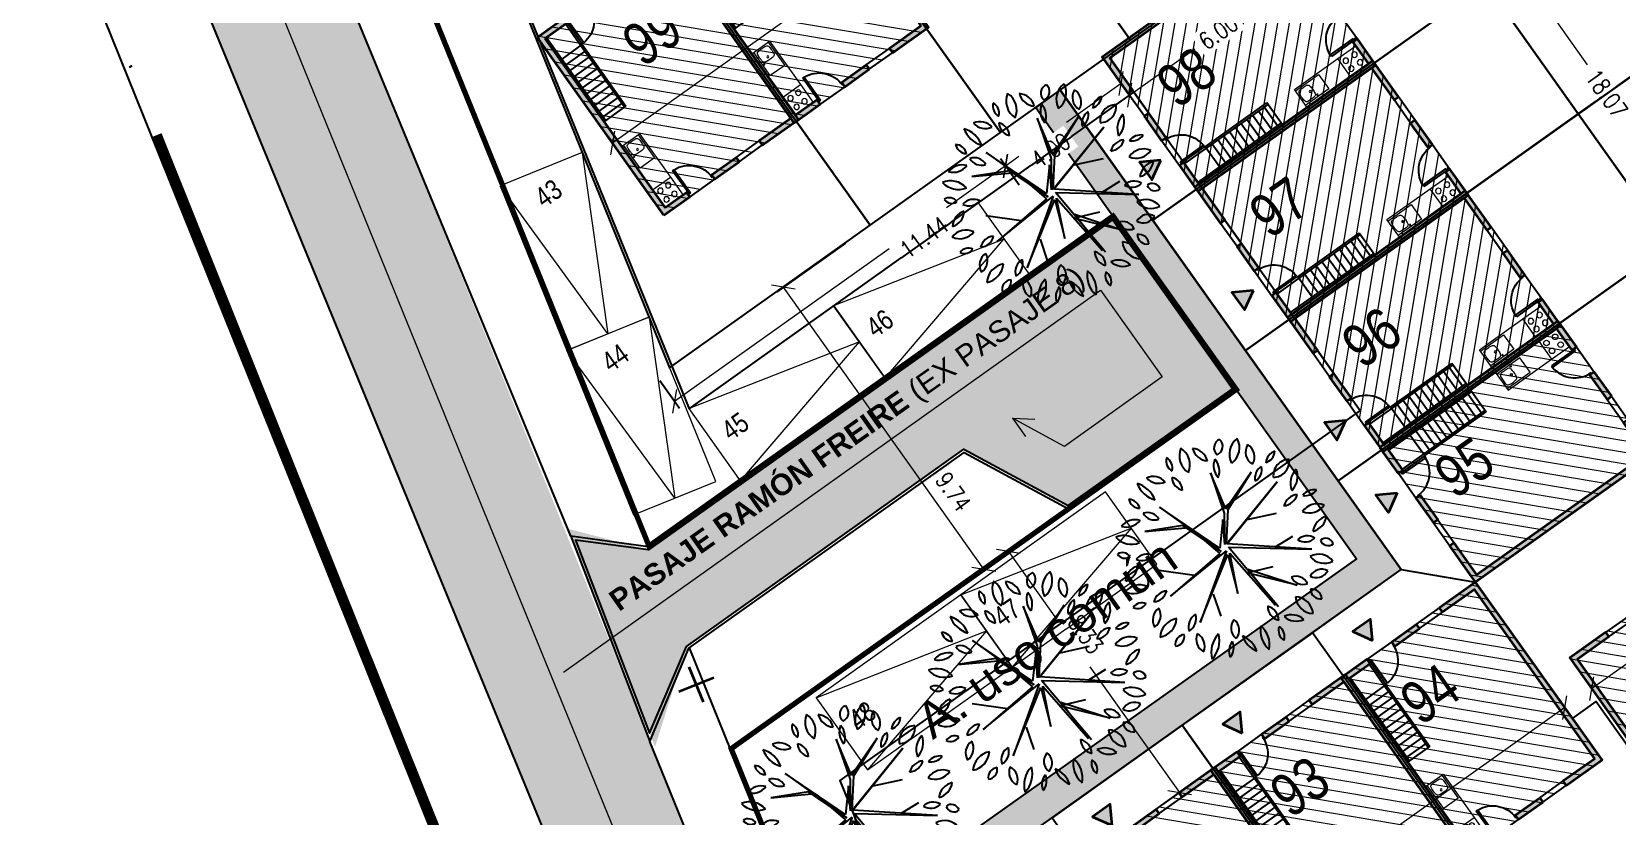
# Model space of a CAD drawing. Header units: metres. Extents: x 12 to 777, y -493 to 333.
# Drawn here: x 416.48 to 461.14, y -330.32 to -308.22 of the extents above; entities that cross this region are included whole.
import ezdxf
from ezdxf.enums import TextEntityAlignment as Align

# ---------------------------------------------------------------- set-up
doc = ezdxf.new("R2010")
doc.units = ezdxf.units.M
doc.header["$LTSCALE"] = 5
doc.header["$MEASUREMENT"] = 0
doc.linetypes.add('HIDDEN', pattern=[0.375, 0.25, -0.125])
doc.linetypes.add('PHANTOM2', pattern=[1.25, 0.625, -0.125, 0.125, -0.125, 0.125, -0.125])
doc.layers.get('0').update_dxf_attribs({"color": 30})
for name, color, linetype, lineweight in [('A-ANNO-DIMS', 3, 'Continuous', 18), ('A-ANNO-TEXT', 3, 'Continuous', 18), ('A-DOOR-FULL', 4, 'Continuous', 25), ('A-ELEV-MBE1', 7, 'Continuous', 35), ('A-ELEV-OVHD', 3, 'HIDDEN', 18), ('A-FLOR-PATT', 8, 'Continuous', 18), ('A-FLOR-STRS', 4, 'Continuous', 25), ('A-FLOR-WDWK', 4, 'Continuous', 25), ('A-FURN', 8, 'Continuous', 18), ('A-WALL-FULL', 7, 'Continuous', 35), ('A-WALL-PATT', 8, 'Continuous', 18), ('G-ANNO-SYMB', 3, 'Continuous', 18), ('G-PLAN-OTLN', 7, 'Continuous', 35), ('U-ANNO-PATT', 8, 'Continuous', 18), ('U-BLDG-TYPE', 7, 'Continuous', 35), ('U-CURB', 4, 'Continuous', 25), ('U-PARK-MNR', 255, 'Continuous', 13), ('U-PROP-NEW', 1, 'PHANTOM2', 50)]:
    doc.layers.add(name, color=color, linetype=linetype, lineweight=lineweight)
for name, color, linetype in [('U-BLDG', 7, 'Continuous'), ('U-PROP', 1, 'Continuous'), ('U-SDWK', 4, 'Continuous'), ('U-STRT', 4, 'Continuous'), ('U-VEGE', 70, 'Continuous')]:
    doc.layers.add(name, color=color, linetype=linetype)
doc.styles.add('E-ARIAL', font='arial.ttf')
doc.styles.add('E-ROMANS', font='romans.shx', dxfattribs={"width": 0.8})
doc.dimstyles.new('E-0200_TICK_24', dxfattribs={"dimscale": 0.001, "dimtxt": 480, "dimasz": 480, "dimexe": 240, "dimexo": 120, "dimgap": 240, "dimtad": 0, "dimzin": 0, "dimdsep": 46, "dimtxsty": 'E-ROMANS', "dimblk": 'OBLIQUE', "dimcen": 240, "dimclrd": 256, "dimclre": 256, "dimclrt": 256, "dimadec": 0, "dimazin": 0, "dimtfac": 1, "dimtmove": 1, "dimatfit": 3, "dimldrblk": 'OPEN90', "dimfxl": 1, "dimtfill": 1, "dimtolj": 1, "dimtzin": 0, "dimlwd": -1, "dimarcsym": 0})
pattern_1 = [(72.91278, (-378.0921, 531.776), (-0.29663709, 0.38959949), [0, -0.38608, 0, -0.4318, 0, -0.41275]), (42.91278, (-378.0921, 531.776), (-0.0490128, 0.84469353), [0, -0.20828, 0, -0.34798, 0, -0.13335]), (2.91278, (-378.34673, 531.595), (0.64382484, 0.45952211), [0, -0.127, 0, -0.4572, 0, -0.5969]), (352.91278, (-378.3467, 531.595), (0.4931181, 0.6241398), [0, -0.0635, 0, -0.29972, 0, -0.3429])]

# ---------------------------------------------------------------- blocks, each defined once
blk = doc.blocks.new('_Oblique')
at = {"color": 0, "linetype": 'ByBlock', "lineweight": -2}
blk.add_line((-0.5, -0.5), (0.5, 0.5), dxfattribs=at)
blk = doc.blocks.new('*D253')
at = {"layer": 'A-ANNO-DIMS', "lineweight": -2, "ltscale": 5, "transparency": 16777216}
for p, q in [((455.003, -303.078), (455.847, -302.478)), ((465.476, -317.808), (466.32, -317.208))]:
    blk.add_line(p, q, dxfattribs=at)
at = {"layer": 'A-ANNO-DIMS', "ltscale": 5, "transparency": 16777216}
for p, q in [((455.651, -302.617), (460.298, -309.152)), ((466.125, -317.347), (461.434, -310.75))]:
    blk.add_line(p, q, dxfattribs=at)
at = {"layer": 'A-ANNO-DIMS', "ltscale": 5, "transparency": 16777216, "xscale": 0.48, "yscale": 0.48, "zscale": 0.48}
for p, rotation in [((455.651, -302.617), 125.4127811874746), ((466.125, -317.347), 305.4127811874746)]:
    blk.add_blockref('_Oblique', p, dxfattribs=dict(at, rotation=rotation))
at = {"layer": 'A-ANNO-DIMS', "ltscale": 5, "transparency": 16777216, "insert": (460.843, -309.968), "char_height": 0.48, "attachment_point": 5, "rotation": 305.4128, "style": 'E-ROMANS', "bg_fill": 3, "box_fill_scale": 1.25, "bg_fill_color": 256, "bg_fill_true_color": 13158600, "bg_fill_transparency": 0}
blk.add_mtext('\\A1;18.07', dxfattribs=at)
blk = doc.blocks.new('_Open90')
at = {"color": 0, "linetype": 'ByBlock', "lineweight": -2}
for p, q in [((0, 0), (-1, 0)), ((-0.5, 0.5), (0, 0)), ((0, 0), (-0.5, -0.5))]:
    blk.add_line(p, q, dxfattribs=at)
blk = doc.blocks.new('*D113')
at = {"layer": 'A-ANNO-DIMS', "transparency": 16777216}
for p, q in [((443.906, -312.003), (442.243, -313.185)), ((434.585, -318.634), (440.631, -314.333))]:
    blk.add_line(p, q, dxfattribs=at)
at = {"layer": 'A-ANNO-DIMS', "lineweight": -2, "transparency": 16777216}
for p, q in [((444.295, -312.55), (443.767, -311.807)), ((434.167, -318.047), (434.724, -318.83))]:
    blk.add_line(p, q, dxfattribs=at)
at = {"layer": 'A-ANNO-DIMS', "transparency": 16777216, "xscale": 0.48, "yscale": 0.48, "zscale": 0.48}
for p, rotation in [((443.906, -312.003), 35.42962249693299), ((434.585, -318.634), 215.429622496933)]:
    blk.add_blockref('_Oblique', p, dxfattribs=dict(at, rotation=rotation))
at = {"layer": 'A-ANNO-DIMS', "transparency": 16777216, "insert": (441.617, -314.012), "char_height": 0.48, "attachment_point": 5, "rotation": 35.4296, "style": 'E-ROMANS', "bg_fill": 3, "box_fill_scale": 1.25, "bg_fill_color": 256, "bg_fill_true_color": 13158600, "bg_fill_transparency": 0}
blk.add_mtext('\\A1;11.44', dxfattribs=at)
blk = doc.blocks.new('*D115')
at = {"layer": 'A-ANNO-DIMS', "lineweight": -2, "transparency": 16777216}
for p, q in [((443.261, -323.387), (444.185, -322.729)), ((448.088, -330.172), (449.012, -329.515))]:
    blk.add_line(p, q, dxfattribs=at)
at = {"layer": 'A-ANNO-DIMS', "transparency": 16777216}
for p, q in [((443.989, -322.869), (445.341, -324.768)), ((448.817, -329.654), (446.297, -326.113))]:
    blk.add_line(p, q, dxfattribs=at)
at = {"layer": 'A-ANNO-DIMS', "transparency": 16777216, "xscale": 0.48, "yscale": 0.48, "zscale": 0.48}
for p, rotation in [((443.989, -322.869), 125.4296224969179), ((448.817, -329.654), 305.4296224969179)]:
    blk.add_blockref('_Oblique', p, dxfattribs=dict(at, rotation=rotation))
at = {"layer": 'A-ANNO-DIMS', "transparency": 16777216, "insert": (446.166, -325.194), "char_height": 0.48, "attachment_point": 5, "rotation": 305.4296, "style": 'E-ROMANS', "bg_fill": 3, "box_fill_scale": 1.25, "bg_fill_color": 256, "bg_fill_true_color": 13158600, "bg_fill_transparency": 0}
blk.add_mtext('\\A1;8.33', dxfattribs=at)
blk = doc.blocks.new('*D114')
at = {"layer": 'A-ANNO-DIMS', "lineweight": -2, "transparency": 16777216}
for p, q in [((447.271, -309.83), (447.027, -309.487)), ((444.295, -312.55), (443.767, -311.807))]:
    blk.add_line(p, q, dxfattribs=at)
at = {"layer": 'A-ANNO-DIMS', "transparency": 16777216}
for p, q in [((447.167, -309.683), (445.631, -310.776)), ((443.906, -312.003), (444.286, -311.732))]:
    blk.add_line(p, q, dxfattribs=at)
at = {"layer": 'A-ANNO-DIMS', "transparency": 16777216, "xscale": 0.48, "yscale": 0.48, "zscale": 0.48, "rotation": 35.42962249693299}
blk.add_blockref('_Oblique', (447.167, -309.683), dxfattribs=at)
at = {"layer": 'A-ANNO-DIMS', "transparency": 16777216, "insert": (445.182, -311.568), "char_height": 0.48, "attachment_point": 5, "rotation": 35.4296, "style": 'E-ROMANS', "bg_fill": 3, "box_fill_scale": 1.25, "bg_fill_color": 256, "bg_fill_true_color": 13158600, "bg_fill_transparency": 0}
blk.add_mtext('\\A1;4.00', dxfattribs=at)
at = {"layer": 'A-ANNO-DIMS', "transparency": 16777216, "xscale": 0.48, "yscale": 0.48, "zscale": 0.48, "rotation": 215.429622496933}
blk.add_blockref('_Oblique', (443.906, -312.003), dxfattribs=at)
blk = doc.blocks.new('*D116')
at = {"layer": 'A-ANNO-DIMS', "lineweight": -2, "transparency": 16777216}
for p, q in [((439.399, -314.176), (437.455, -315.559)), ((443.261, -323.387), (443.495, -323.22))]:
    blk.add_line(p, q, dxfattribs=at)
at = {"layer": 'A-ANNO-DIMS', "transparency": 16777216}
blk.add_line((443.299, -323.359), (437.651, -315.42), dxfattribs=at)
at = {"layer": 'A-ANNO-DIMS', "transparency": 16777216, "xscale": 0.48, "yscale": 0.48, "zscale": 0.48}
for p, rotation in [((437.651, -315.42), 125.4296224969179), ((443.299, -323.359), 305.4296224969179)]:
    blk.add_blockref('_Oblique', p, dxfattribs=dict(at, rotation=rotation))
at = {"layer": 'A-ANNO-DIMS', "transparency": 16777216, "insert": (442.44, -321.182), "char_height": 0.48, "attachment_point": 5, "rotation": 305.4296, "style": 'E-ROMANS', "bg_fill": 3, "box_fill_scale": 1.25, "bg_fill_color": 256, "bg_fill_true_color": 13158600, "bg_fill_transparency": 0}
blk.add_mtext('\\A1;9.74', dxfattribs=at)
blk = doc.blocks.new('arbolito')
at = {"linetype": 'ByBlock'}
for p, q in [((-436.249, -26.412), (-435.853, -26.871)), ((-435.889, -26.898), (-436.249, -26.412)), ((-435.926, -26.331), (-435.853, -27.236)), ((-435.826, -27.173), (-435.908, -26.367)), ((-435.908, -26.367), (-435.889, -26.898)), ((-435.391, -26.895), (-435.313, -26.633)), ((-436.632, -26.654), (-435.862, -27.279)), ((-435.853, -27.236), (-436.632, -26.654)), ((-435.853, -26.871), (-436.146, -26.753)), ((-435.63, -26.735), (-435.826, -27.173)), ((-435.808, -27.218), (-435.075, -26.711)), ((-435.075, -26.711), (-435.799, -27.173)), ((-435.799, -27.173), (-435.63, -26.735)), ((-436.294, -26.922), (-436.541, -26.907)), ((-434.969, -27.164), (-435.808, -27.218)), ((-435.726, -27.236), (-434.969, -27.164)), ((-436.756, -27.529), (-435.853, -27.279)), ((-435.862, -27.279), (-436.756, -27.529)), ((-436.2, -27.381), (-436.541, -27.236)), ((-435.853, -27.279), (-436.104, -27.599)), ((-436.043, -27.589), (-435.835, -27.288)), ((-435.986, -27.538), (-435.763, -27.288)), ((-435.835, -27.288), (-435.986, -27.538)), ((-435.763, -27.288), (-435.467, -28.084)), ((-435.754, -27.245), (-435.566, -27.752)), ((-435.467, -28.084), (-435.754, -27.245)), ((-435.612, -27.692), (-435.726, -27.236)), ((-435.337, -27.197), (-435.035, -27.484)), ((-436.104, -27.599), (-436.578, -27.798)), ((-436.578, -27.798), (-436.086, -27.617)), ((-436.182, -28.066), (-436.043, -27.589)), ((-436.086, -27.617), (-436.182, -28.066)), ((-435.165, -27.952), (-435.612, -27.692)), ((-435.566, -27.752), (-435.165, -27.952))]:
    blk.add_line(p, q, dxfattribs=at)
for centre, radius, start, end in [((-436.023, -26.144), 0.215, 149.4737, 231.7586), ((-436.341, -26.204), 0.215, 329.4737, 51.7586), ((-435.875, -25.996), 0.21, 192.306, 259.6849), ((-436.118, -26.248), 0.21, 12.306, 79.6849), ((-435.672, -26.087), 0.135, 125.4093, 202.7101), ((-435.875, -26.029), 0.135, 305.4093, 22.7101), ((-435.345, -26.2), 0.293, 133.8117, 194.3077), ((-435.832, -26.061), 0.293, 313.8117, 14.3077), ((-435.138, -26.142), 0.294, 163.4642, 212.7906), ((-435.668, -26.217), 0.294, 343.4642, 32.7906), ((-436.296, -26.179), 0.116, 146.8151, 244.0193), ((-436.444, -26.22), 0.116, 326.8151, 64.0193), ((-435.696, -26.299), 0.171, 145.5248, 220.8327), ((-435.967, -26.314), 0.171, 325.5248, 40.8327), ((-435.083, -26.347), 0.173, 104.1004, 168.465), ((-435.295, -26.145), 0.173, 284.1004, 348.465), ((-436.542, -26.387), 0.211, 183.3189, 263.1904), ((-436.777, -26.609), 0.211, 3.3189, 83.1904), ((-436.569, -26.476), 0.15, 25.4537, 116.6852), ((-436.501, -26.277), 0.15, 205.4537, 296.6852), ((-436.217, -26.387), 0.143, 168.8066, 257.6391), ((-436.389, -26.499), 0.143, 348.8066, 77.6391), ((-435.275, -26.462), 0.148, 103.8914, 198.9039), ((-435.45, -26.366), 0.148, 283.8914, 18.9039), ((-434.886, -26.582), 0.303, 100.3005, 160.4476), ((-435.226, -26.182), 0.303, 280.3005, 340.4476), ((-434.823, -26.55), 0.165, 122.5817, 207.18), ((-435.058, -26.486), 0.165, 302.5817, 27.18), ((-436.782, -26.589), 0.0949, 163.4933, 274.4697), ((-436.866, -26.656), 0.0949, 343.4933, 94.4697), ((-434.737, -26.754), 0.115, 59.9815, 155.6676), ((-436.839, -27.021), 0.218, 69.7201, 135.6489), ((-436.919, -26.664), 0.218, 249.7201, 315.6489), ((-436.711, -26.902), 0.163, 22.5723, 98.3335), ((-436.584, -26.679), 0.163, 202.5723, 278.3335), ((-434.923, -26.877), 0.171, 86.0282, 161.3698), ((-435.073, -26.652), 0.171, 266.0282, 341.3698), ((-434.694, -27.059), 0.236, 64.7353, 140.5781), ((-434.784, -26.607), 0.115, 239.9815, 335.6676), ((-436.974, -27.183), 0.206, 30.9482, 110.5784), ((-436.87, -26.884), 0.206, 210.9482, 290.5784), ((-434.776, -26.695), 0.236, 244.7353, 320.5781), ((-434.61, -27.148), 0.17, 90.2529, 173.5221), ((-434.779, -26.959), 0.17, 270.2529, 353.5221), ((-437.024, -27.341), 0.162, 44.2577, 108.5927), ((-436.96, -27.074), 0.162, 224.2577, 288.5927), ((-437.069, -27.289), 0.238, 280.8762, 345.4479), ((-436.794, -27.582), 0.238, 100.8762, 165.4479), ((-436.748, -27.413), 0.18, 60.5095, 129.292), ((-436.773, -27.117), 0.18, 240.5095, 309.292), ((-434.859, -27.365), 0.167, 58.8748, 131.2135), ((-434.883, -27.096), 0.167, 238.8748, 311.2135), ((-434.642, -27.363), 0.115, 28.1981, 112.1918), ((-434.584, -27.202), 0.115, 208.1981, 292.1918), ((-436.859, -27.751), 0.187, 54.9745, 151.3792), ((-434.753, -27.613), 0.209, 29.1952, 106.7189), ((-434.63, -27.311), 0.209, 209.1952, 286.7189), ((-436.916, -27.508), 0.187, 234.9745, 331.3792), ((-436.703, -27.623), 0.161, 267.1724, 337.2365), ((-436.563, -27.845), 0.161, 87.1724, 157.2365), ((-435.039, -27.828), 0.166, 28.8072, 103.9199), ((-434.934, -27.588), 0.166, 208.8072, 283.9199), ((-434.707, -27.793), 0.194, 71.3712, 141.7535), ((-434.797, -27.49), 0.194, 251.3712, 321.7535), ((-436.827, -27.932), 0.15, 71.8192, 140.0818), ((-436.896, -27.693), 0.15, 251.8192, 320.0818), ((-436.575, -28.018), 0.167, 113.4753, 203.456), ((-436.795, -27.931), 0.167, 293.4753, 23.456), ((-435.095, -28.124), 0.249, 6.5487, 76.8911), ((-434.791, -27.853), 0.249, 186.5487, 256.8911), ((-434.858, -27.921), 0.109, 359.2557, 87.6287), ((-434.745, -27.814), 0.109, 179.2557, 267.6287), ((-436.677, -27.983), 0.229, 271.6328, 352.0268), ((-436.444, -28.243), 0.229, 91.6328, 172.0268), ((-436.113, -28.141), 0.206, 122.8873, 186.7253), ((-436.429, -27.993), 0.206, 302.8873, 6.7253), ((-435.664, -28.174), 0.162, 148.7877, 221.5977), ((-435.923, -28.197), 0.162, 328.7877, 41.5977), ((-435.23, -27.991), 0.151, 173.65, 254.6514), ((-435.42, -28.12), 0.151, 353.65, 74.6514), ((-435.137, -28.289), 0.207, 38.6962, 106.2415), ((-435.033, -27.96), 0.207, 218.6962, 286.2415), ((-436.394, -28.297), 0.106, 76.5419, 193.4774), ((-436.472, -28.219), 0.106, 256.5419, 13.4774), ((-436.054, -28.27), 0.195, 159.117, 230.3606), ((-436.361, -28.35), 0.195, 339.117, 50.3606), ((-435.852, -28.415), 0.233, 122.117, 201.7275), ((-436.193, -28.304), 0.233, 302.117, 21.7275), ((-435.723, -28.466), 0.181, 5.3196, 80.419), ((-435.512, -28.27), 0.181, 185.3196, 260.419), ((-435.166, -28.264), 0.317, 165.2071, 218.3217), ((-435.722, -28.38), 0.317, 345.2071, 38.3217), ((-435.143, -28.26), 0.138, 156.7754, 231.288), ((-435.356, -28.314), 0.138, 336.7754, 51.288), ((-435.746, -28.448), 0.134, 129.7475, 206.0709), ((-435.952, -28.404), 0.134, 309.7475, 26.0709)]:
    blk.add_arc(centre, radius, start, end, dxfattribs=at)
blk = doc.blocks.new('LB-SUP PATIOS$0$CASATIPO')
at = {"layer": 'A-FLOR-PATT'}
h = blk.add_hatch(dxfattribs=at)
h.set_pattern_fill('LINE', color=256, scale=0.1, angle=45, style=0)
h.set_pattern_definition([(45, (-6e-14, 0), (-0.224506, 0.224506), [])])
h.paths.add_polyline_path([(-0.075, 6.15), (4.575, 6.15), (4.575, 0), (-0.075, 0)])
at = {"layer": 'A-WALL-FULL'}
blk.add_hatch(color=254, dxfattribs=at).paths.add_polyline_path([(1.25, -0.342), (1.553, -0.866), (0.947, -0.866)])
at = {"layer": 'A-WALL-PATT'}
h = blk.add_hatch(color=256, dxfattribs=at)
h.paths.add_polyline_path([(0.825, 6.15), (-0.075, 6.15), (-0.075, 0), (0.825, 0), (0.825, 0.15), (0.075, 0.15), (0.075, 6), (0.825, 6)])
h.paths.add_polyline_path([(2.525, 0.15), (1.675, 0.15), (1.675, 0), (2.525, 0)])
h.paths.add_polyline_path([(4.575, 6.15), (3.325, 6.15), (3.325, 6), (4.425, 6), (4.425, 0.15), (3.325, 0.15), (3.325, 0), (4.575, 0)])
h.paths.add_polyline_path([(2.525, 6.15), (1.675, 6.15), (1.675, 6), (2.525, 6)])
at = {"layer": 'A-DOOR-FULL'}
for p, q in [((1.675, 6.15), (0.825, 6.15)), ((0.9, 6.07), (0.85, 6.07)), ((0.85, 6.07), (0.85, 5.27)), ((0.9, 5.27), (0.9, 6.07)), ((0.85, 5.27), (0.9, 5.27)), ((0.85, 0.88), (0.9, 0.88)), ((0.85, 0.08), (0.85, 0.88)), ((0.9, 0.88), (0.9, 0.08)), ((0.9, 0.08), (0.85, 0.08))]:
    blk.add_line(p, q, dxfattribs=at)
at = {"layer": 'A-DOOR-FULL', "color": 1}
blk.add_line((1.675, 0), (0.825, 0), dxfattribs=at)
at = {"layer": 'A-DOOR-FULL'}
for centre, start, end in [((0.847, 6.071), 273.7768, 359.9185), ((0.847, 0.079), 0.0815, 86.2232)]:
    blk.add_arc(centre, 0.803, start, end, dxfattribs=at)
at = {"layer": 'A-FLOR-STRS'}
for p, q in [((0.075, 3.025), (0.835, 3.025)), ((0.135, 2.9), (0.785, 2.9)), ((0.135, 2.7), (0.785, 2.7)), ((0.135, 2.5), (0.785, 2.5)), ((0.135, 2.3), (0.785, 2.3)), ((0.135, 2.1), (0.785, 2.1)), ((0.135, 1.9), (0.785, 1.9)), ((0.135, 1.7), (0.485, 1.7)), ((0.135, 1.5), (0.785, 1.5)), ((0.485, 1.7), (0.785, 1.7)), ((0.135, 1.3), (0.785, 1.3)), ((0.135, 1.1), (0.785, 1.1)), ((0.135, 0.9), (0.835, 0.9)), ((0.785, 0.9), (0.785, 0.15))]:
    blk.add_line(p, q, dxfattribs=at)
for points in [[(0.135, 0.15), (0.135, 3.025)], [(0.785, 3.025), (0.785, 1.873)], [(0.835, 1.902), (0.835, 3.025)], [(0.785, 1.873), (0.785, 0.9), (0.835, 0.9), (0.835, 1.902)]]:
    blk.add_lwpolyline(points, dxfattribs=at)
at = {"layer": 'A-FLOR-WDWK'}
for points in [[(2.525, 6.15), (3.325, 6.15)], [(2.525, 6), (3.325, 6)], [(2.525, 0.15), (3.325, 0.15)], [(2.525, 0), (3.325, 0)]]:
    blk.add_lwpolyline(points, dxfattribs=at)
at = {"layer": 'A-FURN'}
for p, q in [((0.695, 5.38), (0.695, 6)), ((0.075, 5.38), (0.695, 5.38)), ((0.145, 4.68), (0.145, 3.88)), ((0.645, 4.68), (0.145, 4.68)), ((0.645, 3.88), (0.645, 4.68)), ((0.075, 3.88), (0.695, 3.88))]:
    blk.add_line(p, q, dxfattribs=at)
blk.add_lwpolyline([(0.695, 3.88), (0.695, 5.38)], dxfattribs=at)
for centre, radius in [((0.243, 5.83), 0.0778), ((0.513, 5.83), 0.0778), ((0.243, 5.53), 0.0778), ((0.513, 5.53), 0.0778), ((0.195, 4.323), 0.019), ((0.195, 4.323), 0.019), ((0.393, 4.209), 0.0275), ((0.393, 4.209), 0.0275)]:
    blk.add_circle(centre, radius, dxfattribs=at)
for centre, radius, start, end in [((0.943, 4.133), 0.75, 172.77, 180), ((0.943, 4.133), 0.75, 172.77, 180), ((1.755, 4.133), 1.562, 179.9987, 185.0083), ((1.755, 4.133), 1.562, 179.9987, 185.0083), ((0.273, 4.218), 0.075, 100.3812, 172.77), ((0.273, 4.218), 0.075, 100.3812, 172.77), ((0.395, 3.554), 0.75, 90, 100.3812), ((0.395, 3.554), 0.75, 90, 100.3812), ((0.395, 3.554), 0.75, 79.6188, 90), ((0.395, 3.554), 0.75, 79.6188, 90), ((0.517, 4.218), 0.075, 7.23, 79.6188), ((0.517, 4.218), 0.075, 7.23, 79.6188), ((-0.153, 4.133), 0.75, 360, 7.23), ((-0.153, 4.133), 0.75, 360, 7.23), ((-0.965, 4.133), 1.562, 354.9917, 0.0013), ((-0.965, 4.133), 1.562, 354.9917, 0.0013), ((0.273, 4.006), 0.075, 187.23, 259.6188), ((0.273, 4.006), 0.075, 187.23, 259.6188), ((0.395, 4.67), 0.75, 259.6188, 270), ((0.395, 4.67), 0.75, 259.6188, 270), ((0.395, 4.67), 0.75, 270, 280.3812), ((0.395, 4.67), 0.75, 270, 280.3812), ((0.517, 4.006), 0.075, 280.3812, 352.77), ((0.517, 4.006), 0.075, 280.3812, 352.77)]:
    blk.add_arc(centre, radius, start, end, dxfattribs=at)
at = {"layer": 'A-WALL-FULL'}
for p, q in [((-0.075, 6.15), (-0.075, 0)), ((-0.075, 6.15), (0.825, 6.15)), ((0.075, 0.15), (0.075, 6)), ((0.825, 6), (0.075, 6)), ((0.825, 6.15), (0.825, 6)), ((0.075, 0.15), (0.825, 0.15)), ((0.825, 0.15), (0.825, 0)), ((0.825, 0), (-0.075, 0))]:
    blk.add_line(p, q, dxfattribs=at)
for points in [[(1.675, 6), (1.675, 6.15)], [(1.675, 6.15), (2.525, 6.15)], [(1.675, 6), (2.525, 6)], [(2.525, 6), (2.525, 6.15)], [(3.325, 6.15), (4.575, 6.15), (4.575, 0), (3.325, 0)], [(3.325, 6), (3.325, 6.15)], [(4.425, 6), (4.425, 0.15), (3.325, 0.15)], [(4.425, 6), (3.325, 6)], [(1.675, 0.15), (2.525, 0.15)], [(1.675, 0.15), (1.675, 0)], [(2.525, 0.15), (2.525, 0)], [(3.325, 0.15), (3.325, 0)], [(1.675, 0), (2.525, 0)]]:
    blk.add_lwpolyline(points, dxfattribs=at)
blk.add_lwpolyline([(1.25, -0.342), (1.553, -0.866), (0.947, -0.866)], close=True, dxfattribs=at)
blk = doc.blocks.new('*D480')
at = {"layer": 'A-ANNO-DIMS', "ltscale": 5, "transparency": 16777216}
for p, q in [((462.388, -290.335), (445.353, -302.452)), ((432.837, -311.355), (443.71, -303.62))]:
    blk.add_line(p, q, dxfattribs=at)
at = {"layer": 'A-ANNO-DIMS', "lineweight": -2, "ltscale": 5, "transparency": 16777216}
for p, q in [((462.319, -290.237), (462.249, -290.139)), ((432.767, -311.257), (432.698, -311.16))]:
    blk.add_line(p, q, dxfattribs=at)
at = {"layer": 'A-ANNO-DIMS', "ltscale": 5, "transparency": 16777216, "xscale": 0.48, "yscale": 0.48, "zscale": 0.48}
for p, rotation in [((462.388, -290.335), 35.42510156300691), ((432.837, -311.355), 215.4251015630069)]:
    blk.add_blockref('_Oblique', p, dxfattribs=dict(at, rotation=rotation))
at = {"layer": 'A-ANNO-DIMS', "ltscale": 5, "transparency": 16777216, "insert": (444.532, -303.036), "char_height": 0.48, "attachment_point": 5, "rotation": 35.4251, "style": 'E-ROMANS', "bg_fill": 3, "box_fill_scale": 1.25, "bg_fill_color": 256, "bg_fill_true_color": 13158600, "bg_fill_transparency": 0}
blk.add_mtext('\\A1;36.20', dxfattribs=at)
blk = doc.blocks.new('*D481')
at = {"layer": 'A-ANNO-DIMS', "transparency": 16777216}
for p, q in [((459.669, -327.262), (454.455, -330.971)), ((444.883, -337.78), (452.857, -332.107))]:
    blk.add_line(p, q, dxfattribs=at)
at = {"layer": 'A-ANNO-DIMS', "lineweight": -2, "transparency": 16777216}
for p, q in [((459.6, -327.164), (459.53, -327.066)), ((444.951, -337.875), (445.022, -337.975))]:
    blk.add_line(p, q, dxfattribs=at)
at = {"layer": 'A-ANNO-DIMS', "transparency": 16777216, "xscale": 0.48, "yscale": 0.48, "zscale": 0.48}
for p, rotation in [((459.669, -327.262), 35.42510156300666), ((444.883, -337.78), 215.4251015630067)]:
    blk.add_blockref('_Oblique', p, dxfattribs=dict(at, rotation=rotation))
at = {"layer": 'A-ANNO-DIMS', "transparency": 16777216, "insert": (453.656, -331.539), "char_height": 0.48, "attachment_point": 5, "rotation": 35.4251, "style": 'E-ROMANS', "bg_fill": 3, "box_fill_scale": 1.25, "bg_fill_color": 256, "bg_fill_true_color": 13158600, "bg_fill_transparency": 0}
blk.add_mtext('\\A1;18.00', dxfattribs=at)
blk = doc.blocks.new('*D482')
at = {"layer": 'A-ANNO-DIMS', "transparency": 16777216}
for p, q in [((475.206, -316.21), (469.993, -319.919)), ((460.42, -326.728), (468.395, -321.056))]:
    blk.add_line(p, q, dxfattribs=at)
at = {"layer": 'A-ANNO-DIMS', "lineweight": -2, "transparency": 16777216}
for p, q in [((475.137, -316.112), (475.067, -316.015)), ((460.488, -326.823), (460.559, -326.924))]:
    blk.add_line(p, q, dxfattribs=at)
at = {"layer": 'A-ANNO-DIMS', "transparency": 16777216, "xscale": 0.48, "yscale": 0.48, "zscale": 0.48}
for p, rotation in [((475.206, -316.21), 35.42510156300663), ((460.42, -326.728), 215.4251015630066)]:
    blk.add_blockref('_Oblique', p, dxfattribs=dict(at, rotation=rotation))
at = {"layer": 'A-ANNO-DIMS', "transparency": 16777216, "insert": (469.194, -320.487), "char_height": 0.48, "attachment_point": 5, "rotation": 35.4251, "style": 'E-ROMANS', "bg_fill": 3, "box_fill_scale": 1.25, "bg_fill_color": 256, "bg_fill_true_color": 13158600, "bg_fill_transparency": 0}
blk.add_mtext('\\A1;18.00', dxfattribs=at)
blk = doc.blocks.new('*D504')
at = {"layer": 'A-ANNO-DIMS', "lineweight": -2, "ltscale": 5, "transparency": 16777216}
for p, q in [((452.342, -306.349), (452.273, -306.251)), ((447.469, -310.108), (447.539, -310.207))]:
    blk.add_line(p, q, dxfattribs=at)
at = {"layer": 'A-ANNO-DIMS', "ltscale": 5, "transparency": 16777216}
for p, q in [((452.412, -306.446), (450.571, -307.756)), ((447.4, -310.011), (449.241, -308.702))]:
    blk.add_line(p, q, dxfattribs=at)
at = {"layer": 'A-ANNO-DIMS', "ltscale": 5, "transparency": 16777216, "xscale": 0.48, "yscale": 0.48, "zscale": 0.48}
for p, rotation in [((452.412, -306.446), 35.42510156300691), ((447.4, -310.011), 215.4251015630069)]:
    blk.add_blockref('_Oblique', p, dxfattribs=dict(at, rotation=rotation))
at = {"layer": 'A-ANNO-DIMS', "ltscale": 5, "transparency": 16777216, "insert": (449.906, -308.229), "char_height": 0.48, "attachment_point": 5, "rotation": 35.4251, "style": 'E-ROMANS', "bg_fill": 3, "box_fill_scale": 1.25, "bg_fill_color": 256, "bg_fill_true_color": 13158600, "bg_fill_transparency": 0}
blk.add_mtext('\\A1;6.00', dxfattribs=at)
blk = doc.blocks.new('ESTACIONAMIENTO')
blk.add_lwpolyline([(-2.5, -5), (0, -5), (0, 0), (-2.5, 0)], close=True)
blk.add_lwpolyline([(-2.5, -5), (-1.25, 0), (0, -5)])
blk = doc.blocks.new('*D583')
at = {"layer": 'A-ANNO-DIMS', "transparency": 16777216}
blk.add_line((453.67, -378.239), (474.69, -319.139), dxfattribs=at)
blk.add_arc((453.047, -379.991), 1.859, 28.5957, 112.2468, dxfattribs=at)
at = {"layer": 'A-ANNO-DIMS', "transparency": 16777216, "xscale": 0.48, "yscale": 0.48, "zscale": 0.48}
for p, rotation in [((452.343, -378.27), 202.2467980914965), ((454.679, -379.101), 298.5957351368862)]:
    blk.add_blockref('_Oblique', p, dxfattribs=dict(at, rotation=rotation))
at = {"layer": 'A-ANNO-DIMS', "transparency": 16777216, "insert": (474.866, -318.644), "char_height": 0.48, "attachment_point": 5, "rotation": 340.4213, "style": 'E-ROMANS', "bg_fill": 3, "box_fill_scale": 1.25, "bg_fill_color": 256, "bg_fill_true_color": 13158600, "bg_fill_transparency": 0}
blk.add_mtext('\\A1;83,65º', dxfattribs=at)

msp = doc.modelspace()

# ---------------------------------------------------------------- hatches: boundary and pattern name
at = {"layer": 'G-ANNO-SYMB', "linetype": 'Continuous'}
for points in [[(425.587, -310.583), (425.777, -310.504), (426.176, -311.644), (426.548, -312.651), (427.022, -313.936), (427.371, -313.797), (425.903, -310.456), (426.091, -310.382), (424.973, -308.299)], [(424.732, -312.477), (424.542, -312.555), (424.144, -311.416), (423.771, -310.408), (423.297, -309.124), (422.948, -309.263), (424.416, -312.604), (424.228, -312.677), (425.347, -314.76)]]:
    msp.add_hatch(color=256, dxfattribs=at).paths.add_polyline_path(points)
at = {"layer": 'U-ANNO-PATT'}
h = msp.add_hatch(dxfattribs=at)
h.set_pattern_fill('AR-SAND', color=256, scale=0.01, style=0)
h.set_pattern_definition(pattern_1)
h.paths.add_polyline_path([(425.333, -307.096), (425.231, -306.843, -0.347085), (425.927, -304.465), (421.429, -307.663), (428.04, -323.745), (431.188, -321.507)])

# ---------------------------------------------------------------- linework, layer by layer
at = {"layer": 'A-ELEV-MBE1', "color": 6}
for p, q in [((434.708, -326.813), (435.689, -326.417)), ((435.396, -327.106), (435.001, -326.125))]:
    msp.add_line(p, q, dxfattribs=at)
at = {"layer": 'U-CURB'}
msp.add_lwpolyline([(419.232, -309.225), (419.306, -309.172)], dxfattribs=at)
at = {"layer": 'U-PROP', "ltscale": 5}
msp.add_line((445.452, -309.865), (455.057, -323.373), dxfattribs=at)
at = {"layer": 'U-PROP'}
msp.add_line((452.556, -325.152), (455.057, -323.373), dxfattribs=at)
for points in [[(444.708, -296.632), (440.931, -299.318), (447.429, -308.458), (451.206, -305.772)], [(454.827, -303.199), (451.159, -305.807), (447.489, -308.416), (445.452, -309.864), (448.061, -313.535), (457.436, -306.869)], [(461.634, -320.539), (457.152, -323.726), (459.882, -327.568), (460.55, -327.094), (463.281, -330.934), (466.01, -331.447), (468.255, -329.851)]]:
    msp.add_lwpolyline(points, close=True, dxfattribs=at)
at = {"layer": 'U-PROP-NEW', "ltscale": 1.2, "const_width": 0.3}
msp.add_lwpolyline([(447.498, -308.423), (447.494, -308.418)], dxfattribs=at)
at = {"layer": 'U-STRT'}
for p, q in [((433.843, -322.727), (427.008, -305.905)), ((431.665, -322.434), (425.333, -307.096))]:
    msp.add_line(p, q, dxfattribs=at)

# ---------------------------------------------------------------- block references
at = {"layer": 'U-BLDG-TYPE', "extrusion": (0, 0, -1), "zscale": -1.000000000000018}
for p, rotation in [((-434.449, -305.731), 144.5748984369885), ((-467.096, -328.222), 324.5843208921075)]:
    msp.add_blockref('LB-SUP PATIOS$0$CASATIPO', p, dxfattribs=dict(at, rotation=rotation))
at = {"layer": 'U-BLDG-TYPE', "xscale": -1, "rotation": 215.4156791079012}
msp.add_blockref('LB-SUP PATIOS$0$CASATIPO', (453.425, -326.376), dxfattribs=at)

# ---------------------------------------------------------------- texts
at = {"layer": 'A-ANNO-TEXT', "style": 'E-ARIAL', "width": 0.8}
for s, height, p in [('99', 1.2, (433.953, -308.329)), ('98', 1.2, (449.005, -309.493)), ('43', 0.5633, (431.03, -312.774)), ('97', 1.2, (451.614, -313.16)), ('44', 0.5633, (432.912, -317.407)), ('95', 1.2, (456.83, -320.494)), ('94', 1.2, (455.866, -326.877)), ('48', 0.5633, (439.87, -327.478)), ('93', 1.2, (452.199, -329.486))]:
    msp.add_text(s, height=height, rotation=35.1739, dxfattribs=at).set_placement(p, align=Align.MIDDLE_CENTER)

# ---------------------------------------------------------------- next in the draw order: dimensions: what is measured, and where the dimension line sits
at = {"layer": 'A-ANNO-DIMS', "ltscale": 5}
dim = msp.add_linear_dim(base=(466.125, -317.347), p1=(454.905, -303.147), p2=(465.379, -317.877), angle=125.4128, dimstyle='E-0200_TICK_24', dxfattribs=at)
dim.commit()
dim.dimension.update_dxf_attribs({"geometry": '*D253', "text_midpoint": (460.843, -309.968), "dimtype": 160})

# ---------------------------------------------------------------- next in the draw order: hatches: boundary and pattern name
at = {"layer": 'U-ANNO-PATT'}
h = msp.add_hatch(dxfattribs=at)
h.set_pattern_fill('DOTS', color=256, scale=2, style=0)
h.set_pattern_definition([(35.412824, (300.04399, -130.1316), (-0.02147906, 0.1379852), [0, -0.124904013])])
edge = h.paths.add_edge_path()
edge.add_line((437.111, -336.138), (455.057, -323.373))
edge.add_line((455.057, -323.373), (445.452, -309.864))
edge.add_line((445.452, -309.864), (444.761, -310.355))
edge.add_line((444.761, -310.355), (453.801, -323.07))
edge.add_line((453.801, -323.07), (436.721, -335.18))

# ---------------------------------------------------------------- next in the draw order: linework, layer by layer
at = {"layer": 'A-ELEV-OVHD', "color": 4, "ltscale": 100}
msp.add_lwpolyline([(518.052, -335.605, -0.013411), (518.052, -335.605), (518.052, -335.605, 0.02683), (518.052, -335.605), (464.096, -373.968), (453.047, -379.991), (428.958, -321.101), (421.681, -303.189), (528.319, -227.369, -0.016714), (529.629, -226.502), (590.796, -195.443)], format="xyb", dxfattribs=at)
at = {"layer": 'U-PROP', "ltscale": 5}
for p, q in [((467.216, -299.916), (448.061, -313.535)), ((454.827, -303.199), (471.922, -327.243)), ((469.824, -303.583), (450.669, -317.202)), ((472.431, -307.251), (453.277, -320.87)), ((473.452, -312.138), (457.151, -323.726))]:
    msp.add_line(p, q, dxfattribs=at)
at = {"layer": 'U-PROP'}
for points in [[(467.216, -299.916), (457.436, -306.869), (460.044, -310.537), (469.824, -303.583)], [(469.824, -303.583), (460.044, -310.537), (462.651, -314.204), (472.431, -307.251)], [(457.436, -306.869), (448.061, -313.535), (450.669, -317.202), (460.044, -310.537)], [(460.044, -310.537), (450.669, -317.202), (453.277, -320.87), (462.651, -314.204)], [(462.651, -314.204), (453.277, -320.87), (455.057, -323.373), (457.15, -323.727), (461.634, -320.539), (465.302, -317.932)]]:
    msp.add_lwpolyline(points, close=True, dxfattribs=at)
at = {"layer": 'U-SDWK', "color": 3}
msp.add_lwpolyline([(437.111, -336.138), (455.057, -323.373), (445.452, -309.864), (445.452, -309.864), (444.761, -310.355), (453.801, -323.07), (436.721, -335.18)], dxfattribs=at)
at = {"layer": 'U-STRT'}
msp.add_lwpolyline([(520.194, -338.619, 0.000004), (520.194, -338.619), (517.477, -338.16), (517.477, -338.16), (452.854, -384.109), (418.707, -301.039), (418.707, -301.039), (526.494, -224.371, -0.018038), (528.121, -223.3), (581.063, -196.256)], format="xyb", dxfattribs=at)

# ---------------------------------------------------------------- next in the draw order: block references
at = {"layer": 'U-BLDG-TYPE', "rotation": 125.4127811875207}
msp.add_blockref('LB-SUP PATIOS$0$CASATIPO', (468.194, -304.742), dxfattribs=at)
at = {"layer": 'U-BLDG-TYPE', "extrusion": (0, 0, -1), "zscale": -1.000000000000018, "rotation": 54.58721882585324}
for p in [(-451.894, -316.331), (-454.501, -319.999)]:
    msp.add_blockref('LB-SUP PATIOS$0$CASATIPO', p, dxfattribs=at)
at = {"layer": 'U-BLDG-TYPE', "extrusion": (0, 0, -1), "xscale": -1, "zscale": -1, "rotation": 54.5872188258447}
msp.add_blockref('LB-SUP PATIOS$0$CASATIPO', (-454.501, -319.999), dxfattribs=at)

# ---------------------------------------------------------------- next in the draw order: texts
at = {"layer": 'A-ANNO-TEXT', "style": 'E-ARIAL', "width": 0.8}
msp.add_text('96', height=1.2, rotation=35.1739, dxfattribs=at).set_placement((454.222, -316.827), align=Align.MIDDLE_CENTER)

# ---------------------------------------------------------------- next in the draw order: dimensions: what is measured, and where the dimension line sits
at = {"layer": 'A-ANNO-DIMS', "color": 3}
for base, p1, p2, angle, picture, middle in [((443.906, -312.003), (434.097, -317.949), (444.365, -312.648), 35.4296, '*D113', (441.617, -314.012)), ((443.989, -322.869), (447.99, -330.242), (443.163, -323.456), 125.4296, '*D115', (446.166, -325.194))]:
    dim = msp.add_linear_dim(base=base, p1=p1, p2=p2, angle=angle, dimstyle='E-0200_TICK_24', dxfattribs=at)
    dim.commit()
    dim.dimension.update_dxf_attribs({"geometry": picture, "text_midpoint": middle, "dimtype": 160})

# ---------------------------------------------------------------- next in the draw order: linework, layer by layer
at = {"layer": 'A-ELEV-OVHD', "ltscale": 5}
for q in [(444.732, -319.133), (444.468, -319.622)]:
    msp.add_line((444.104, -319.109), q, dxfattribs=at)
at = {"layer": 'U-PROP', "ltscale": 5}
msp.add_lwpolyline([(440.1, -313.677), (433.599, -304.533)], dxfattribs=at)
at = {"layer": 'U-PROP'}
for points in [[(452.556, -325.152), (448.888, -327.759), (455.22, -336.665), (458.888, -334.057)], [(448.888, -327.759), (445.221, -330.367), (451.553, -339.273), (455.22, -336.665)]]:
    msp.add_lwpolyline(points, close=True, dxfattribs=at)
at = {"layer": 'U-STRT'}
for p, q in [((455.113, -375.077), (435.002, -325.581)), ((453.143, -375.601), (433.891, -328.213))]:
    msp.add_line(p, q, dxfattribs=at)

# ---------------------------------------------------------------- next in the draw order: block references
at = {"layer": 'U-BLDG-TYPE', "extrusion": (0, 0, -1), "zscale": -1.000000000000018, "rotation": 144.5748984369885}
msp.add_blockref('LB-SUP PATIOS$0$CASATIPO', (-430.783, -308.338), dxfattribs=at)
at = {"layer": 'U-BLDG-TYPE', "xscale": -1, "rotation": 215.4156791079012}
for p in [(449.758, -328.983), (446.091, -331.591)]:
    msp.add_blockref('LB-SUP PATIOS$0$CASATIPO', p, dxfattribs=at)
at = {"layer": 'U-PARK-MNR', "ltscale": 5}
for p, rotation in [((433.432, -321.833), 202.1121359495153), ((444.096, -326.123), 305.4127811875194)]:
    msp.add_blockref('ESTACIONAMIENTO', p, dxfattribs=dict(at, rotation=rotation))
at = {"layer": 'U-VEGE', "xscale": 2.414352413293121, "yscale": 2.414352413293121, "zscale": 2.414352413293121, "rotation": 215.4130482401567}
for p in [(-369.325, -986.113), (-379.869, -993.613)]:
    msp.add_blockref('arbolito', p, dxfattribs=at)

# ---------------------------------------------------------------- next in the draw order: texts
at = {"layer": 'A-ANNO-TEXT', "style": 'E-ARIAL', "width": 0.8}
for s, p in [('45', (436.29, -319.337)), ('47', (443.945, -324.581))]:
    msp.add_text(s, height=0.5633, rotation=35.1739, dxfattribs=at).set_placement(p, align=Align.MIDDLE_CENTER)

# ---------------------------------------------------------------- next in the draw order: dimensions: what is measured, and where the dimension line sits
at = {"layer": 'A-ANNO-DIMS', "color": 3}
for base, p1, p2, angle, picture, middle in [((447.167, -309.683), (444.365, -312.648), (447.341, -309.928), 35.4296, '*D114', (445.182, -311.568)), ((437.651, -315.42), (443.163, -323.456), (439.497, -314.107), 125.4296, '*D116', (442.44, -321.182))]:
    dim = msp.add_linear_dim(base=base, p1=p1, p2=p2, angle=angle, dimstyle='E-0200_TICK_24', dxfattribs=at)
    dim.commit()
    dim.dimension.update_dxf_attribs({"geometry": picture, "text_midpoint": middle, "dimtype": 160})

# ---------------------------------------------------------------- next in the draw order: hatches: boundary and pattern name
at = {"layer": 'U-ANNO-PATT'}
h = msp.add_hatch(dxfattribs=at)
h.set_pattern_fill('AR-SAND', color=256, scale=0.01, style=0)
h.set_pattern_definition([(72.91278, (-2e-13, 0), (-0.2966371, 0.3895995), [0, -0.38608, 0, -0.4318, 0, -0.41275]), (42.91278, (-2e-13, 0), (-0.0490128, 0.8446935), [0, -0.20828, 0, -0.34798, 0, -0.13335]), (2.91278, (-0.25462, -0.18104), (0.64382484, 0.4595221), [0, -0.127, 0, -0.4572, 0, -0.5969]), (352.91278, (-0.2546, -0.18104), (0.4931181, 0.6241398), [0, -0.0635, 0, -0.29972, 0, -0.3429])])
h.paths.add_polyline_path([(434.925, -325.54), (442.736, -319.986), (445.677, -321.573), (450.303, -318.284), (446.919, -313.525), (433.853, -322.815), (431.562, -322.22), (434.037, -328.367)])
h = msp.add_hatch(dxfattribs=at)
h.set_pattern_fill('AR-SAND', color=256, scale=0.01, style=0)
h.set_pattern_definition(pattern_1)
h.paths.add_polyline_path([(434.046, -328.599), (431.431, -322.106), (431.188, -321.507), (428.04, -323.745), (434.862, -340.339), (437.93, -338.158)])
h = msp.add_hatch(dxfattribs=at)
h.set_pattern_fill('DOTS', color=256, scale=0.1, style=0)
h.set_pattern_definition([(35.41278, (-2e-13, 0), (-0.02729924, 0.175375895), [0, -0.15875])])
h.paths.add_polyline_path([(437.995, -334.276), (438.384, -335.233), (455.057, -323.373), (454.492, -322.58)])

# ---------------------------------------------------------------- next in the draw order: linework, layer by layer
at = {"layer": 'A-ELEV-OVHD', "color": 4, "ltscale": 100}
msp.add_lwpolyline([(431.46, -326.26), (446.585, -315.506), (448.322, -317.949), (445.574, -319.903), (444.104, -319.109)], dxfattribs=at)
at = {"layer": 'G-PLAN-OTLN', "ltscale": 8, "const_width": 0.15, "flags": 128}
msp.add_lwpolyline([(472.294, -299.719), (460.125, -282.604), (427.114, -306.074), (427.114, -306.074), (427.114, -306.074), (427.114, -306.074), (427.114, -306.074), (427.114, -306.074), (427.114, -306.074), (433.865, -322.711), (446.938, -313.416), (450.412, -318.302), (436.181, -328.42), (455.016, -374.838), (460.959, -371.599), (462.498, -370.503)], dxfattribs=at)
at = {"layer": 'U-BLDG', "ltscale": 0.4, "flags": 128}
msp.add_lwpolyline([(471.705, -303.205), (459.536, -286.09), (430.174, -306.966), (434.993, -318.842), (447.527, -309.93), (453.898, -318.891), (439.241, -329.312), (456.279, -371.302), (459.631, -369.475), (461.047, -368.466), (483.258, -352.675)], dxfattribs=at)
at = {"layer": 'U-CURB', "ltscale": 5}
msp.add_lwpolyline([(434.925, -325.54), (442.736, -319.986), (445.677, -321.573), (450.303, -318.284), (446.919, -313.525), (433.853, -322.815), (431.795, -322.548), (433.882, -327.981), (434.925, -325.54)], dxfattribs=at)
at = {"layer": 'U-PROP', "ltscale": 8, "flags": 128}
msp.add_lwpolyline([(597.739, -297.906), (503.477, -352.638), (493.105, -359.739), (493.105, -359.739), (493.105, -359.739), (486.776, -364.127), (475.993, -372.592), (468.383, -377.908), (451.298, -387.262), (444.455, -370.928), (438.301, -356.194), (433.541, -344.986), (428.22, -331.892), (416.475, -302.778), (447.754, -279.692)], dxfattribs=at)
at = {"layer": 'U-PROP'}
for points in [[(440.931, -299.318), (437.264, -301.925), (443.763, -311.065), (447.429, -308.458)], [(437.264, -301.925), (433.598, -304.532), (440.096, -313.672), (443.763, -311.065)], [(433.598, -304.532), (430.113, -307.009), (434.446, -317.688), (440.096, -313.672)]]:
    msp.add_lwpolyline(points, close=True, dxfattribs=at)
at = {"layer": 'U-PROP-NEW', "ltscale": 1.2, "const_width": 0.3}
msp.add_lwpolyline([(419.993, -311.138), (428.308, -331.859), (432.422, -341.998), (432.422, -341.998), (448.49, -380.566)], dxfattribs=at)
at = {"layer": 'U-STRT'}
msp.add_lwpolyline([(433.838, -322.73), (431.665, -322.434), (433.891, -328.213), (434.991, -325.588), (442.742, -320.078), (445.683, -321.665), (450.412, -318.302), (446.938, -313.416), (433.838, -322.73)], dxfattribs=at)

# ---------------------------------------------------------------- next in the draw order: block references
at = {"layer": 'U-BLDG-TYPE', "extrusion": (0, 0, -1), "zscale": -1.000000000000018, "rotation": 54.58721882585324}
msp.add_blockref('LB-SUP PATIOS$0$CASATIPO', (-449.286, -312.664), dxfattribs=at)
at = {"layer": 'U-PARK-MNR', "ltscale": 5, "xscale": -1}
for p, rotation in [((443.141, -313.044), 305.4300408052325), ((439.068, -315.944), 305.39552159256)]:
    msp.add_blockref('ESTACIONAMIENTO', p, dxfattribs=dict(at, rotation=rotation))
at = {"layer": 'U-PARK-MNR', "ltscale": 5, "rotation": 305.4127811875194}
msp.add_blockref('ESTACIONAMIENTO', (448.171, -323.226), dxfattribs=at)
at = {"layer": 'U-VEGE', "xscale": 2.414352413293121, "yscale": 2.414352413293121, "zscale": 2.414352413293121, "rotation": 215.4130482401567}
for p in [(-374.205, -976.119), (-374.597, -989.863)]:
    msp.add_blockref('arbolito', p, dxfattribs=at)

# ---------------------------------------------------------------- next in the draw order: texts
at = {"layer": 'A-ANNO-TEXT', "style": 'E-ARIAL', "width": 0.8}
msp.add_text('46', height=0.5633, rotation=35.1739, dxfattribs=at).set_placement((440.364, -316.437), align=Align.MIDDLE_CENTER)
at = {"layer": 'A-ANNO-TEXT', "insert": (448.265, -322.446), "char_height": 1, "attachment_point": 3, "rotation": 35.1616, "style": 'E-ARIAL'}
msp.add_mtext('A. uso común', dxfattribs=at)

# ---------------------------------------------------------------- next in the draw order: dimensions: what is measured, and where the dimension line sits
at = {"layer": 'A-ANNO-DIMS', "ltscale": 5}
dim = msp.add_linear_dim(base=(462.388, -290.335), p1=(432.837, -311.355), p2=(462.388, -290.335), angle=35.4251, text='36.20', dimstyle='E-0200_TICK_24', dxfattribs=at)
dim.commit()
dim.dimension.update_dxf_attribs({"geometry": '*D480', "text_midpoint": (444.532, -303.036), "dimtype": 160})
at = {"layer": 'A-ANNO-DIMS'}
for base, p1, p2, picture, middle in [((475.206, -316.21), (460.418, -326.726), (475.206, -316.21), '*D482', (469.194, -320.487)), ((459.669, -327.262), (444.881, -337.777), (459.669, -327.262), '*D481', (453.656, -331.539))]:
    dim = msp.add_linear_dim(base=base, p1=p1, p2=p2, angle=35.4251, text='18.00', dimstyle='E-0200_TICK_24', dxfattribs=at)
    dim.commit()
    dim.dimension.update_dxf_attribs({"geometry": picture, "text_midpoint": middle, "dimtype": 160})

# ---------------------------------------------------------------- next in the draw order: block references
at = {"layer": 'U-PARK-MNR', "ltscale": 5, "rotation": 202.1121359495153}
msp.add_blockref('ESTACIONAMIENTO', (431.552, -317.2), dxfattribs=at)

# ---------------------------------------------------------------- next in the draw order: dimensions: what is measured, and where the dimension line sits
at = {"layer": 'A-ANNO-DIMS', "ltscale": 5}
dim = msp.add_linear_dim(base=(452.412, -306.446), p1=(447.399, -310.01), p2=(452.412, -306.446), angle=35.4251, text='6.00', dimstyle='E-0200_TICK_24', dxfattribs=at)
dim.commit()
dim.dimension.update_dxf_attribs({"geometry": '*D504', "text_midpoint": (449.906, -308.229)})
at = {"layer": 'A-ANNO-DIMS'}
dim = msp.add_angular_dim_2l(base=(454.074, -378.441), line1=((464.096, -373.968), (453.047, -379.991)), line2=((453.047, -379.991), (428.958, -321.101)), text='83,65º', dimstyle='E-0200_TICK_24', dxfattribs=at)
dim.commit()
dim.dimension.update_dxf_attribs({"geometry": '*D583', "text_midpoint": (474.866, -318.644)})

# ---------------------------------------------------------------- next in the draw order: texts
at = {"layer": 'A-ANNO-TEXT', "insert": (432.675, -324.08), "char_height": 0.6, "attachment_point": 1, "rotation": 35.1616, "style": 'E-ARIAL'}
msp.add_mtext('{\\fArial|b1|i0|c0|p34;PASAJE RAMÓN FREIRE }(EX PASAJE 8)', dxfattribs=at)

doc.saveas('drawing.dxf')
